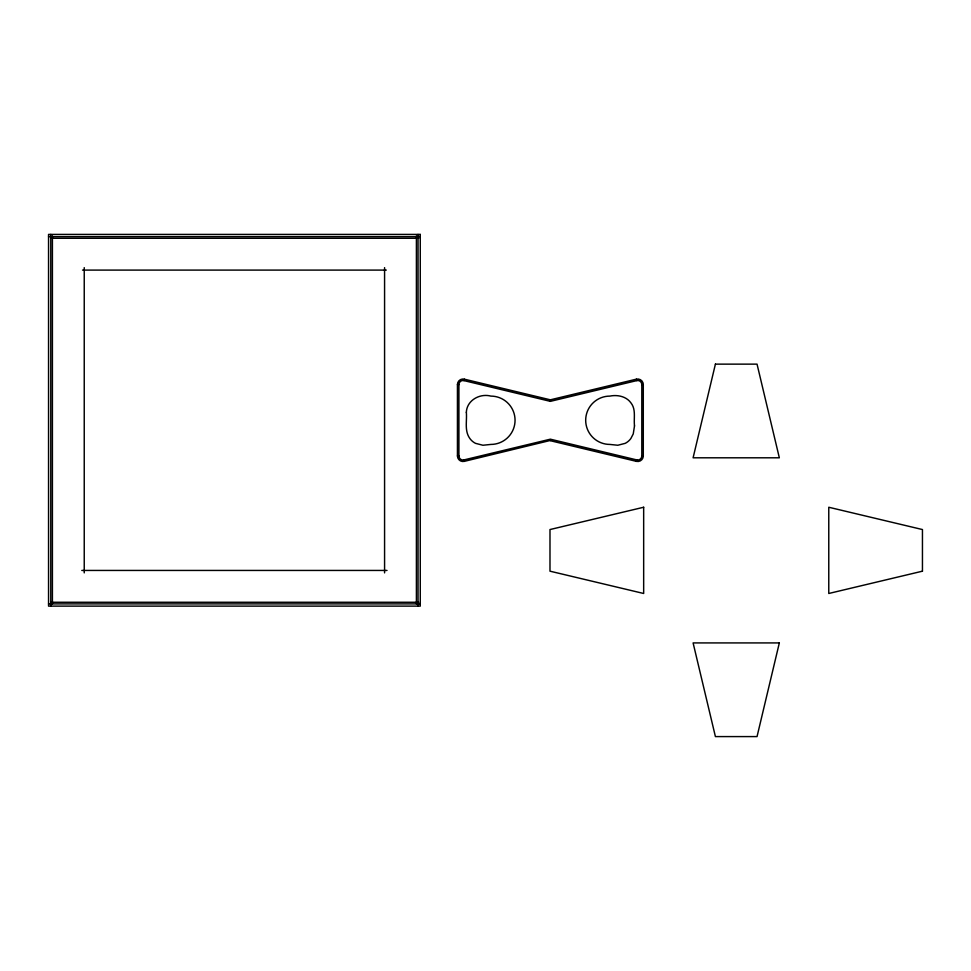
<?xml version="1.0" encoding="UTF-8"?>
<svg xmlns="http://www.w3.org/2000/svg" width="971" height="971" viewBox="0 0 971 971"><rect width="100%" height="100%" fill="white"/><g stroke="black" fill="none" stroke-linecap="round" stroke-linejoin="round"><path stroke-width="1.46" d="M550.363 440.446L464.308 461.359A5.571 5.571 0 0 1 457.438 455.933L457.438 384.589A5.571 5.571 0 0 1 464.308 379.163L550.363 399.821L636.418 379.163A5.571 5.571 0 0 1 643.288 384.589L643.288 455.933A5.571 5.571 0 0 1 636.418 461.359L550.363 440.713M550.363 399.846L550.363 401.351L636.758 380.608A4.09 4.09 0 0 1 641.807 384.589L643.263 384.589M457.462 384.589L458.919 384.589A4.09 4.09 0 0 1 463.968 380.608L464.308 379.188M636.418 461.334L636.758 459.914A4.09 4.09 0 0 0 641.807 455.933L643.263 455.933M457.462 455.933L458.919 455.933A4.09 4.09 0 0 0 463.968 459.914L550.363 439.183L636.758 459.914M48.55 236.633L420.261 236.633M50.783 238.271L418.756 238.271M82.523 270.096L386.3 270.096M81.795 570.438L387.016 570.438M50.783 602.263L418.756 602.263M48.55 603.889L420.261 603.889M463.968 380.608L550.363 401.351M636.418 379.188L636.758 380.608M463.968 459.914L464.308 461.334M641.807 384.589L641.807 455.933M458.919 384.589L458.919 455.933M418.04 234.412L418.04 606.122M416.401 235.917L416.401 603.889M384.577 267.644L384.577 572.878M84.234 267.644L84.234 572.878M52.41 235.917L52.41 603.889M50.783 234.412L50.783 606.122M634.512 425.893L633.238 433.94L630.859 438.516A15.742 15.742 0 0 1 625.203 443.346L617.811 445.252L609.837 444.427A24.166 24.166 0 0 1 585.683 420.261A24.166 24.166 0 0 1 609.837 396.107C617.325 394.566 626.149 396.289 630.859 402.771C636.26 409.471 633.553 418.173 634.512 425.893M466.347 412.299C467.136 421.038 464.235 430.796 469.867 438.516A15.742 15.742 0 0 0 475.523 443.346L482.927 445.252L490.889 444.427A24.166 24.166 0 0 0 515.055 420.261A24.166 24.166 0 0 0 490.889 396.107C479.929 393.134 466.833 400.258 466.347 412.299M715.409 364.137L693.1 457.802L779.337 457.802L757.04 364.137L715.409 364.137M779.337 642.923L757.04 736.588L715.409 736.588L693.1 642.923L779.337 642.923M643.664 507.25L549.987 529.547L549.987 571.179L643.664 593.487L643.664 507.25M922.45 571.179L828.773 593.487L828.773 507.25L922.45 529.547L922.45 571.179M420.261 234.412L48.55 234.412L48.55 606.122L420.261 606.122L420.261 234.412"/></g></svg>
